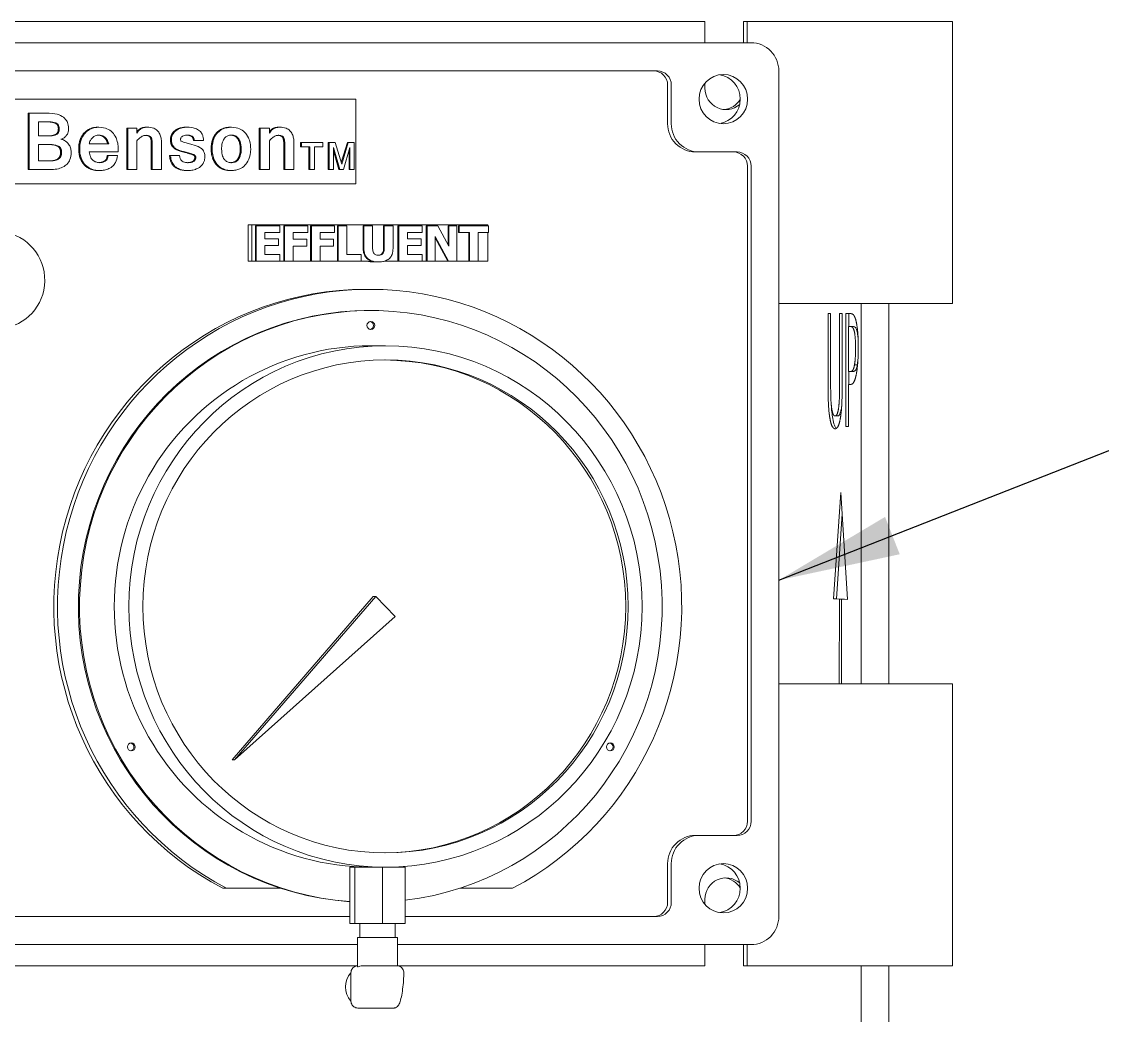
# Model space of a CAD drawing. Header units: inches. Extents: x 14 to 368, y 5 to 236.
# Drawn here: x 77.79 to 87.38, y 97 to 105.82 of the extents above; entities that cross this region are included whole.
import ezdxf

# ---------------------------------------------------------------- set-up
doc = ezdxf.new("R2010")
doc.units = ezdxf.units.IN
doc.header["$LTSCALE"] = 11
doc.header["$MEASUREMENT"] = 0
doc.layers.add('Symbol (ANSI)', color=7, linetype='Continuous', lineweight=25)
doc.layers.add('Visible (ANSI)', color=7, linetype='Continuous', lineweight=50)
doc.styles.add('Standard D-E', font='arial.ttf')
doc.dimstyles.new('in [mm] D-E NeptuneBenson$7', dxfattribs={"dimscale": 11, "dimtxt": 0.15, "dimasz": 0.098425, "dimexe": 0.125, "dimexo": 0.063, "dimgap": 0.031496, "dimtad": 0, "dimtih": 1, "dimtoh": 1, "dimdec": 4, "dimrnd": 1e-08, "dimzin": 3, "dimdsep": 46, "dimlunit": 5, "dimtxsty": 'Standard D-E', "dimcen": 0.09, "dimdle": 0.393701, "dimclrd": 256, "dimclre": 256, "dimclrt": 256, "dimadec": 1, "dimazin": 1, "dimtfac": 1, "dimtofl": 0, "dimtmove": 0, "dimatfit": 3, "dimfxl": 1, "dimfrac": 1, "dimtolj": 1, "dimtzin": 4, "dimlwd": -1, "dimlwe": -1, "dimarcsym": 0})

msp = doc.modelspace()

# ---------------------------------------------------------------- linework, layer by layer
at = {"layer": 'Visible (ANSI)', "linetype": 'Continuous', "lineweight": 18}
for p, q in [((83.850551, 105.81876), (71.245012, 105.81876)), ((83.850551, 105.63126), (83.850551, 105.81876)), ((84.192219, 105.81876), (84.224778, 105.81876)), ((84.192219, 105.63126), (84.192219, 105.81876)), ((84.224778, 105.81876), (84.224778, 105.63126)), ((85.685598, 105.81876), (84.224778, 105.81876)), ((85.685598, 105.81876), (86.047127, 105.81876)), ((86.047127, 103.31876), (86.047127, 105.81876)), ((70.965304, 105.63126), (84.260209, 105.63126)), ((71.796236, 105.381225), (83.429278, 105.381225)), ((84.506411, 105.38126), (84.506411, 97.88126)), ((83.51982, 104.91251), (83.51982, 105.256225)), ((83.552379, 105.256225), (83.552379, 104.91251)), ((83.850551, 105.22876), (83.850551, 105.273748)), ((74.473682, 105.131225), (80.751832, 105.131225)), ((80.751832, 105.131225), (80.751832, 104.381225)), ((77.84405, 104.506225), (77.84405, 105.006225)), ((77.84405, 105.006225), (77.852733, 105.006225)), ((77.852733, 105.006225), (77.852733, 104.506225)), ((78.030656, 105.006225), (77.852733, 105.006225)), ((77.935963, 104.929302), (78.024675, 104.929302)), ((77.935963, 104.805314), (77.935963, 104.929302)), ((78.464326, 104.881731), (78.473009, 104.881731)), ((78.719785, 104.506225), (78.719785, 104.873634)), ((78.719785, 104.873634), (78.728467, 104.873634)), ((78.809704, 104.873634), (78.728467, 104.873634)), ((78.728467, 104.873634), (78.728467, 104.506225)), ((78.809704, 104.829605), (78.809704, 104.873634)), ((78.892724, 104.881731), (78.901407, 104.881731)), ((79.245368, 104.881731), (79.25405, 104.881731)), ((79.639876, 104.881731), (79.648558, 104.881731)), ((79.895334, 104.873634), (79.904017, 104.873634)), ((79.895334, 104.506225), (79.895334, 104.873634)), ((79.985254, 104.873634), (79.904017, 104.873634)), ((79.904017, 104.873634), (79.904017, 104.506225)), ((79.985254, 104.829605), (79.985254, 104.873634)), ((80.068274, 104.881731), (80.076956, 104.881731)), ((78.030158, 104.805314), (77.935963, 104.805314)), ((78.135374, 104.774969), (78.136648, 104.774969)), ((78.559229, 104.733958), (78.386788, 104.733958)), ((78.809704, 104.506225), (78.809704, 104.761792)), ((78.937081, 104.506225), (78.937081, 104.740537)), ((78.945763, 104.740537), (78.945763, 104.506225)), ((79.027498, 104.506225), (79.027498, 104.743067)), ((79.312152, 104.764322), (79.320834, 104.764322)), ((79.320834, 104.764322), (79.401074, 104.764322)), ((79.985254, 104.506225), (79.985254, 104.761792)), ((80.11263, 104.506225), (80.11263, 104.740537)), ((80.121313, 104.740537), (80.121313, 104.506225)), ((80.203048, 104.506225), (80.203048, 104.743067)), ((80.261893, 104.746225), (80.270575, 104.746225)), ((80.261893, 104.709302), (80.261893, 104.746225)), ((80.46028, 104.746225), (80.270575, 104.746225)), ((80.270575, 104.746225), (80.270575, 104.709302)), ((80.46028, 104.709302), (80.46028, 104.746225)), ((80.507344, 104.746225), (80.516026, 104.746225)), ((80.507344, 104.506225), (80.507344, 104.746225)), ((80.569613, 104.746225), (80.516026, 104.746225)), ((80.516026, 104.746225), (80.516026, 104.506225)), ((80.627266, 104.554322), (80.569613, 104.746225)), ((80.62296, 104.568653), (80.677193, 104.746225)), ((80.685876, 104.746225), (80.627266, 104.554322)), ((80.677193, 104.746225), (80.685876, 104.746225)), ((80.739223, 104.746225), (80.685876, 104.746225)), ((80.739223, 104.506225), (80.739223, 104.746225)), ((77.935963, 104.728897), (78.030656, 104.728897)), ((77.935963, 104.583148), (77.935963, 104.728897)), ((78.385792, 104.664626), (78.643955, 104.664626)), ((78.643955, 104.664626), (78.643955, 104.689423)), ((80.261893, 104.709302), (80.270575, 104.709302)), ((80.270575, 104.709302), (80.345213, 104.709302)), ((80.336531, 104.506225), (80.336531, 104.709302)), ((80.345213, 104.709302), (80.345213, 104.506225)), ((80.385164, 104.709302), (80.46028, 104.709302)), ((80.385164, 104.506225), (80.385164, 104.709302)), ((80.554302, 104.702014), (80.610281, 104.506225)), ((80.554302, 104.506225), (80.554302, 104.702014)), ((80.601598, 104.506225), (80.554302, 104.671647)), ((80.64449, 104.506225), (80.700708, 104.702014)), ((80.692025, 104.506225), (80.692025, 104.671776)), ((80.700708, 104.702014), (80.700708, 104.506225)), ((83.766021, 104.66251), (83.79858, 104.66251)), ((83.79858, 104.66251), (84.137074, 104.66251)), ((78.039627, 104.583148), (77.935963, 104.583148)), ((78.545563, 104.630719), (78.554245, 104.630719)), ((78.637476, 104.630719), (78.554245, 104.630719)), ((79.099341, 104.630719), (79.108024, 104.630719)), ((79.18926, 104.630719), (79.108024, 104.630719)), ((77.84405, 104.506225), (77.852733, 104.506225)), ((77.852733, 104.506225), (78.039627, 104.506225)), ((78.470307, 104.498128), (78.478989, 104.498128)), ((78.719785, 104.506225), (78.728467, 104.506225)), ((78.728467, 104.506225), (78.809704, 104.506225)), ((78.937081, 104.506225), (78.945763, 104.506225)), ((78.945763, 104.506225), (79.027498, 104.506225)), ((79.256332, 104.498128), (79.265015, 104.498128)), ((79.639876, 104.498128), (79.648558, 104.498128)), ((79.895334, 104.506225), (79.904017, 104.506225)), ((79.904017, 104.506225), (79.985254, 104.506225)), ((80.11263, 104.506225), (80.121313, 104.506225)), ((80.121313, 104.506225), (80.203048, 104.506225)), ((80.336531, 104.506225), (80.345213, 104.506225)), ((80.345213, 104.506225), (80.385164, 104.506225)), ((80.507344, 104.506225), (80.516026, 104.506225)), ((80.516026, 104.506225), (80.554302, 104.506225)), ((80.601598, 104.506225), (80.610281, 104.506225)), ((80.610281, 104.506225), (80.64449, 104.506225)), ((80.692025, 104.506225), (80.700708, 104.506225)), ((80.700708, 104.506225), (80.739223, 104.506225)), ((84.227616, 98.72501), (84.227616, 104.53751)), ((84.260175, 104.53751), (84.260175, 98.72501)), ((80.751832, 104.381225), (75.529045, 104.381225)), ((79.795981, 104.016225), (79.83071, 104.016225)), ((79.795981, 103.693725), (79.795981, 104.016225)), ((79.83071, 104.016225), (81.923427, 104.016225)), ((79.83071, 103.693725), (79.83071, 104.016225)), ((79.862684, 104.006725), (79.862684, 103.693725)), ((79.862684, 104.006725), (79.869196, 104.006725)), ((80.077523, 104.006725), (79.869196, 104.006725)), ((79.869196, 104.006725), (79.869196, 103.693725)), ((80.077523, 103.947118), (80.077523, 104.006725)), ((80.114361, 104.006725), (80.114361, 103.693725)), ((80.114361, 104.006725), (80.120873, 104.006725)), ((80.327202, 104.006725), (80.120873, 104.006725)), ((80.120873, 104.006725), (80.120873, 103.693725)), ((80.327202, 103.947118), (80.327202, 104.006725)), ((80.35155, 104.006725), (80.35155, 103.693725)), ((80.35155, 104.006725), (80.358062, 104.006725)), ((80.564391, 104.006725), (80.358062, 104.006725)), ((80.358062, 104.006725), (80.358062, 103.693725)), ((80.564391, 103.947118), (80.564391, 104.006725)), ((80.58874, 104.006725), (80.58874, 103.693725)), ((80.58874, 104.006725), (80.595251, 104.006725)), ((80.672687, 104.006725), (80.595251, 104.006725)), ((80.595251, 104.006725), (80.595251, 103.693725)), ((80.672687, 103.753332), (80.672687, 104.006725)), ((80.817686, 104.006725), (80.817686, 103.806851)), ((80.817686, 104.006725), (80.824197, 104.006725)), ((80.901633, 104.006725), (80.824197, 104.006725)), ((80.824197, 104.006725), (80.824197, 103.806851)), ((80.901633, 103.811417), (80.901633, 104.006725)), ((80.998536, 104.006725), (80.998536, 103.811417)), ((80.998536, 104.006725), (81.005048, 104.006725)), ((81.082484, 104.006725), (81.005048, 104.006725)), ((81.005048, 104.006725), (81.005048, 103.811417)), ((81.082484, 103.807105), (81.082484, 104.006725)), ((81.126316, 104.006725), (81.126316, 103.693725)), ((81.126316, 104.006725), (81.132827, 104.006725)), ((81.341155, 104.006725), (81.132827, 104.006725)), ((81.132827, 104.006725), (81.132827, 103.693725)), ((81.341155, 103.947118), (81.341155, 104.006725)), ((81.377993, 104.006725), (81.377993, 103.693725)), ((81.377993, 104.006725), (81.384505, 104.006725)), ((81.479426, 104.006725), (81.384505, 104.006725)), ((81.384505, 104.006725), (81.384505, 103.693725)), ((81.577845, 103.827397), (81.479426, 104.006725)), ((81.571333, 104.006725), (81.571333, 103.839262)), ((81.571333, 104.006725), (81.577845, 104.006725)), ((81.648536, 104.006725), (81.577845, 104.006725)), ((81.577845, 104.006725), (81.577845, 103.827397)), ((81.648536, 103.693725), (81.648536, 104.006725)), ((81.663642, 104.006725), (81.663642, 103.947118)), ((81.663642, 104.006725), (81.670154, 104.006725)), ((81.929939, 104.006725), (81.670154, 104.006725)), ((81.670154, 104.006725), (81.670154, 103.947118)), ((81.923427, 104.016225), (81.923427, 104.006725)), ((81.929939, 103.947118), (81.929939, 104.006725)), ((79.946132, 103.892077), (79.946132, 103.947118)), ((79.946132, 103.947118), (80.077523, 103.947118)), ((80.067282, 103.892077), (79.946132, 103.892077)), ((80.067282, 103.83247), (80.067282, 103.892077)), ((80.197809, 103.888018), (80.197809, 103.947118)), ((80.197809, 103.947118), (80.327202, 103.947118)), ((80.316961, 103.888018), (80.197809, 103.888018)), ((80.316961, 103.828411), (80.316961, 103.888018)), ((80.434998, 103.947118), (80.564391, 103.947118)), ((80.434998, 103.888018), (80.434998, 103.947118)), ((80.55415, 103.888018), (80.434998, 103.888018)), ((80.55415, 103.828411), (80.55415, 103.888018)), ((81.209764, 103.892077), (81.209764, 103.947118)), ((81.209764, 103.947118), (81.341155, 103.947118)), ((81.330913, 103.892077), (81.209764, 103.892077)), ((81.330913, 103.83247), (81.330913, 103.892077)), ((81.455196, 103.693725), (81.455196, 103.911861)), ((81.455196, 103.911861), (81.574098, 103.693725)), ((81.455196, 103.899914), (81.567586, 103.693725)), ((81.663642, 103.947118), (81.670154, 103.947118)), ((81.670154, 103.947118), (81.761328, 103.947118)), ((81.754816, 103.947118), (81.754816, 103.693725)), ((81.761328, 103.947118), (81.761328, 103.693725)), ((81.838764, 103.693725), (81.838764, 103.947118)), ((81.838764, 103.947118), (81.929939, 103.947118)), ((81.923427, 103.947118), (81.923427, 103.693725)), ((79.946132, 103.753332), (79.946132, 103.83247)), ((79.946132, 103.83247), (80.067282, 103.83247)), ((80.197809, 103.693725), (80.197809, 103.828411)), ((80.197809, 103.828411), (80.316961, 103.828411)), ((80.434998, 103.693725), (80.434998, 103.828411)), ((80.434998, 103.828411), (80.55415, 103.828411)), ((81.209764, 103.83247), (81.330913, 103.83247)), ((81.209764, 103.753332), (81.209764, 103.83247)), ((79.795981, 103.693725), (79.83071, 103.693725)), ((79.862684, 103.693725), (79.83071, 103.693725)), ((79.862684, 103.693725), (79.869196, 103.693725)), ((79.869196, 103.693725), (80.077523, 103.693725)), ((80.077523, 103.753332), (79.946132, 103.753332)), ((80.077523, 103.693725), (80.077523, 103.753332)), ((80.114361, 103.693725), (80.077523, 103.693725)), ((80.114361, 103.693725), (80.120873, 103.693725)), ((80.120873, 103.693725), (80.197809, 103.693725)), ((80.35155, 103.693725), (80.197809, 103.693725)), ((80.35155, 103.693725), (80.358062, 103.693725)), ((80.358062, 103.693725), (80.434998, 103.693725)), ((80.58874, 103.693725), (80.434998, 103.693725)), ((80.58874, 103.693725), (80.595251, 103.693725)), ((80.595251, 103.693725), (80.800831, 103.693725)), ((80.800831, 103.753332), (80.672687, 103.753332)), ((80.800831, 103.693725), (80.800831, 103.753332)), ((80.895149, 103.693725), (80.800831, 103.693725)), ((80.912099, 103.68713), (80.95334, 103.68713)), ((81.126316, 103.693725), (81.005608, 103.693725)), ((81.126316, 103.693725), (81.132827, 103.693725)), ((81.132827, 103.693725), (81.341155, 103.693725)), ((81.341155, 103.753332), (81.209764, 103.753332)), ((81.341155, 103.693725), (81.341155, 103.753332)), ((81.377993, 103.693725), (81.341155, 103.693725)), ((81.377993, 103.693725), (81.384505, 103.693725)), ((81.384505, 103.693725), (81.455196, 103.693725)), ((81.567586, 103.693725), (81.455196, 103.693725)), ((81.567586, 103.693725), (81.574098, 103.693725)), ((81.574098, 103.693725), (81.648536, 103.693725)), ((81.754816, 103.693725), (81.648536, 103.693725)), ((81.754816, 103.693725), (81.761328, 103.693725)), ((81.761328, 103.693725), (81.838764, 103.693725)), ((81.923427, 103.693725), (81.838764, 103.693725)), ((80.842339, 103.443725), (80.874898, 103.443725)), ((84.506411, 103.31876), (85.685598, 103.31876)), ((85.235961, 99.94376), (85.235961, 103.31876)), ((85.482163, 103.31876), (85.482163, 99.94376)), ((86.047127, 103.31876), (85.685598, 103.31876)), ((80.874898, 103.256225), (80.885751, 103.256225)), ((84.943034, 102.604343), (84.943034, 103.228331)), ((84.943034, 103.228331), (84.966112, 103.228331)), ((84.966112, 103.228331), (84.966112, 102.604343)), ((85.045619, 103.228331), (85.068697, 103.228331)), ((85.045619, 102.601102), (85.045619, 103.228331)), ((85.068697, 103.228331), (85.068697, 102.604343)), ((85.101766, 102.228331), (85.101766, 103.228331)), ((85.101766, 103.228331), (85.145389, 103.228331)), ((85.126386, 103.113258), (85.126386, 103.228331)), ((85.143982, 103.113258), (85.124844, 103.113258)), ((85.124844, 103.113258), (85.124844, 102.714554)), ((85.143982, 103.113258), (85.168602, 103.113258)), ((80.885751, 102.943725), (81.015987, 102.943725)), ((85.177614, 102.774522), (85.202234, 102.774522)), ((85.124844, 102.714554), (85.140605, 102.714554)), ((85.126386, 102.601102), (85.126386, 102.714554)), ((85.140605, 102.714554), (85.165225, 102.714554)), ((85.124844, 102.601102), (85.124844, 102.228331)), ((85.144404, 102.601102), (85.124844, 102.601102)), ((85.005795, 102.320713), (85.030415, 102.320713)), ((85.124844, 102.228331), (85.101766, 102.228331)), ((84.992711, 100.699247), (85.056024, 101.642407)), ((85.056024, 101.642407), (85.115967, 100.692312)), ((85.017331, 100.699247), (85.067953, 101.453342)), ((79.653717, 99.26998), (80.907236, 100.719613)), ((79.675423, 99.26998), (80.928942, 100.719613)), ((80.907236, 100.719613), (80.928942, 100.719613)), ((80.928942, 100.719613), (81.103033, 100.542836)), ((85.044148, 100.697148), (84.992711, 100.699247)), ((84.992711, 100.699247), (85.017331, 100.699247)), ((85.068768, 100.697148), (85.017331, 100.699247)), ((85.042542, 99.94376), (85.044148, 100.697148)), ((85.044148, 100.697148), (85.068768, 100.697148)), ((85.063821, 100.695824), (85.062446, 99.94376)), ((85.063821, 100.695824), (85.088442, 100.695824)), ((85.115967, 100.692312), (85.063821, 100.695824)), ((85.068766, 100.695824), (85.068768, 100.697148)), ((85.115862, 100.693977), (85.088442, 100.695824)), ((81.103033, 100.542836), (79.675423, 99.26998)), ((85.685598, 99.94376), (84.506411, 99.94376)), ((85.685598, 99.94376), (86.047127, 99.94376)), ((86.047127, 97.44376), (86.047127, 99.94376)), ((79.653717, 99.26998), (79.675423, 99.26998)), ((83.766021, 98.60001), (83.79858, 98.60001)), ((84.137074, 98.60001), (83.79858, 98.60001)), ((80.743671, 98.318725), (80.698135, 98.318725)), ((80.698135, 98.318725), (80.698135, 97.818725)), ((80.990088, 98.318725), (80.743671, 98.318725)), ((80.743671, 98.318725), (80.743671, 97.818725)), ((80.990088, 98.318725), (80.990088, 97.818725)), ((80.990088, 98.318725), (81.015987, 98.318725)), ((81.190969, 98.318725), (81.015987, 98.318725)), ((81.190969, 98.318725), (81.190969, 97.818725)), ((83.51982, 98.006295), (83.51982, 98.35001)), ((83.552379, 98.35001), (83.552379, 98.006295)), ((79.573309, 98.131295), (79.605868, 98.131295)), ((80.086451, 98.131295), (79.605868, 98.131295)), ((82.143928, 98.131295), (81.674198, 98.131295)), ((83.850551, 97.988771), (83.850551, 98.03376)), ((80.698135, 97.881295), (74.666687, 97.881295)), ((83.429278, 97.881295), (81.190969, 97.881295)), ((80.698135, 97.818725), (80.743671, 97.818725)), ((80.743671, 97.818725), (80.990088, 97.818725)), ((80.787571, 97.818725), (80.787571, 97.693725)), ((80.990088, 97.818725), (81.190969, 97.818725)), ((81.101532, 97.818725), (81.101532, 97.693725)), ((81.122051, 97.693725), (80.767053, 97.693725)), ((80.767053, 97.693725), (80.767053, 97.436016)), ((81.122051, 97.693725), (81.122051, 97.443563)), ((80.767053, 97.63126), (74.597768, 97.63126)), ((84.260209, 97.63126), (81.122051, 97.63126)), ((83.850551, 97.44376), (83.850551, 97.63126)), ((84.192219, 97.44376), (84.192219, 97.63126)), ((84.224778, 97.63126), (84.224778, 97.44376)), ((74.597768, 97.44376), (80.767053, 97.44376)), ((80.832568, 97.443725), (80.819862, 97.443725)), ((80.951875, 97.443725), (80.832568, 97.443725)), ((81.117634, 97.443725), (80.998327, 97.443725)), ((81.122051, 97.44376), (83.850551, 97.44376)), ((84.224778, 97.44376), (84.192219, 97.44376)), ((84.224778, 97.44376), (85.685598, 97.44376)), ((85.235961, 96.06876), (85.235961, 97.44376)), ((85.482163, 97.44376), (85.482163, 96.06876)), ((86.047127, 97.44376), (85.685598, 97.44376)), ((80.709236, 97.381225), (80.709236, 97.131225)), ((80.771243, 97.068725), (80.772886, 97.068725)), ((80.772886, 97.068725), (81.08053, 97.068725))]:
    msp.add_line(p, q, dxfattribs=at)
for centre, major_axis, start_param, end_param in [((84.260209, 105.38126), (0, 0.25), 4.71238898, 6.28318531), ((83.396719, 105.256225), (0, 0.125), 4.71238898, 6.28318531), ((83.429278, 105.256225), (0, 0.125), 4.71238898, 6.28318531), ((83.948889, 105.13126), (0, -0.21875), 0.1517188, 2.98987385), ((84.037665, 105.22876), (0, -0.19), 4.71238898, 6.99094906), ((84.005105, 105.22876), (0, -0.19), 0.08711358, 1.01752488), ((83.766021, 104.91251), (0, -0.25), 4.71238898, 6.28318531), ((83.79858, 104.91251), (0, -0.25), 4.71238898, 6.28318531), ((84.104515, 104.53751), (0, 0.125), 4.71238898, 6.28318531), ((84.137074, 104.53751), (0, 0.125), 4.71238898, 6.28318531), ((77.569254, 103.525834), (0, 0.42942), 3.2341876, 6.15298238), ((80.842339, 100.631225), (0, 2.8125), 0, 2.66565596), ((80.874898, 100.631225), (0, 2.8125), 3.61752935, 8.94884126), ((80.874898, 100.631225), (0, -2.625), 3.14159265, 6.21475476), ((80.885751, 100.631225), (0, -2.625), 0.11834321, 6.21054603), ((80.874898, 103.123621), (0, -0.035), 0.15809252, 2.98350013), ((80.885751, 100.631225), (0, -2.3125), 3.14159265, 6.28318531), ((80.994281, 100.631225), (0, -2.186419), 0.00504043, 3.13655223), ((78.749212, 99.385027), (0, -0.035), 0.15809252, 2.98350013), ((83.000584, 99.385027), (0, -0.035), 0.15809252, 2.98350013), ((84.104515, 98.72501), (0, -0.125), 0, 1.57079633), ((84.137074, 98.72501), (0, -0.125), 0, 1.57079633), ((83.766021, 98.35001), (0, 0.25), 0, 1.57079633), ((83.79858, 98.35001), (0, 0.25), 0, 1.57079633), ((83.948889, 98.13126), (0, -0.21875), 0.1517188, 2.98987385), ((84.037665, 98.03376), (0, 0.19), 5.57542156, 7.85398163), ((84.005105, 98.03376), (0, 0.19), 5.26566042, 6.19607172), ((83.396719, 98.006295), (0, -0.125), 0, 1.57079633), ((83.429278, 98.006295), (0, -0.125), 0, 1.57079633), ((84.260209, 97.88126), (0, -0.25), 0, 1.57079633), ((80.843448, 97.256225), (0, -0.18526), 3.96817081, 5.45660715)]:
    msp.add_ellipse(centre, major_axis=major_axis, ratio=0.98480775, start_param=start_param, end_param=end_param, dxfattribs=at)
for centre, major_axis in [((84.014007, 105.13126), (0, 0.21875)), ((80.885751, 103.123621), (0, -0.035)), ((81.015987, 100.631225), (0, 2.3125)), ((81.015987, 100.631225), (0, 2.186419)), ((78.760065, 99.385027), (0, -0.035)), ((83.011437, 99.385027), (0, -0.035)), ((84.014007, 98.13126), (0, 0.21875))]:
    msp.add_ellipse(centre, major_axis=major_axis, ratio=0.98480775, dxfattribs=at)
for points, degree in [([(78.11268, 104.868067), (78.11268, 104.884261), (78.103709, 104.906022), (78.08178, 104.921205), (78.043903, 104.929302), (78.015993, 104.929302)], 2), ([(78.021475, 104.805314), (78.070815, 104.805314), (78.11268, 104.83416), (78.11268, 104.868067)], 2), ([(78.293381, 104.689929), (78.293381, 104.733958), (78.317801, 104.804808), (78.363154, 104.854403), (78.426948, 104.881731), (78.464326, 104.881731)], 2), ([(78.809704, 104.842613), (78.83962, 104.881731), (78.892724, 104.881731)], 2), ([(79.107814, 104.771407), (79.107814, 104.795698), (79.127749, 104.836184), (79.164131, 104.86503), (79.214967, 104.881731), (79.245368, 104.881731)], 2), ([(79.46893, 104.689929), (79.46893, 104.73497), (79.493351, 104.80582), (79.537707, 104.855921), (79.6015, 104.881731), (79.639876, 104.881731)], 2), ([(79.985254, 104.842613), (80.015169, 104.881731), (80.068274, 104.881731)], 2), ([(79.225433, 104.662601), (79.200015, 104.66918), (79.154662, 104.684869), (79.123264, 104.70916), (79.107814, 104.745091), (79.107814, 104.771407)], 2), ([(79.312152, 104.764322), (79.30927, 104.810655), (79.254083, 104.812336)], 2), ([(78.132615, 104.656022), (78.132615, 104.675253), (78.122647, 104.702075), (78.098725, 104.719281), (78.055365, 104.728897), (78.021974, 104.728897)], 2), ([(78.030945, 104.583148), (78.132615, 104.583148), (78.132615, 104.656022)], 2), ([(78.470307, 104.498128), (78.430935, 104.498128), (78.365646, 104.523937), (78.318798, 104.574039), (78.293381, 104.644383), (78.293381, 104.689929)], 2), ([(79.323116, 104.6125), (79.323116, 104.622115), (79.317634, 104.632237), (79.299692, 104.641852), (79.258824, 104.653492), (79.225433, 104.662601)], 2), ([(79.639876, 104.498128), (79.6015, 104.498128), (79.538205, 104.523937), (79.493351, 104.573533), (79.46893, 104.644383), (79.46893, 104.689929)], 2), ([(79.256332, 104.498128), (79.107316, 104.498128), (79.099341, 104.630719)], 2), ([(80.912099, 103.68713), (80.883147, 103.68713), (80.860419, 103.693725)], 2), ([(85.145389, 103.228331), (85.160868, 103.228331), (85.182539, 103.199157), (85.190842, 103.165932)], 2), ([(85.17494, 103.07517), (85.169452, 103.09624), (85.154817, 103.113258), (85.143982, 103.113258)], 2), ([(85.190842, 103.165932), (85.200551, 103.127844), (85.211527, 103.01034), (85.211527, 102.926872)], 2), ([(85.187464, 102.92282), (85.187464, 102.974684), (85.181273, 103.050859), (85.17494, 103.07517)], 2), ([(85.177614, 102.774522), (85.182821, 102.804506), (85.187464, 102.875008), (85.187464, 102.92282)], 2), ([(85.211527, 102.926872), (85.211527, 102.862042), (85.203506, 102.745348), (85.19633, 102.70483)], 2), ([(85.140605, 102.714554), (85.154677, 102.714554), (85.171985, 102.740486), (85.177614, 102.774522)], 2), ([(85.19633, 102.70483), (85.187324, 102.653776), (85.162979, 102.601102), (85.144404, 102.601102)], 2), ([(84.959639, 102.299643), (84.950492, 102.351507), (84.943034, 102.497374), (84.943034, 102.604343)], 2), ([(84.966112, 102.604343), (84.966112, 102.534651), (84.969208, 102.440648), (84.97357, 102.402561)], 2), ([(85.038161, 102.402561), (85.042523, 102.440648), (85.045619, 102.533841), (85.045619, 102.601102)], 2), ([(85.068697, 102.604343), (85.068697, 102.499805), (85.061379, 102.350697), (85.052092, 102.299643)], 2), ([(84.97357, 102.402561), (84.978214, 102.362042), (84.994256, 102.320713), (85.005795, 102.320713)], 2), ([(85.005795, 102.320713), (85.016631, 102.320713), (85.033517, 102.362042), (85.038161, 102.402561)], 2), ([(85.062781, 102.402561), (85.0636, 102.409714), (85.064341, 102.417056), (85.065005, 102.424578)], 3), ([(85.005795, 102.207261), (84.990457, 102.207261), (84.96766, 102.253452), (84.959639, 102.299643)], 2), ([(85.052092, 102.299643), (85.043789, 102.252642), (85.021837, 102.207261), (85.005795, 102.207261)], 2)]:
    msp.add_open_spline(points, degree=degree, dxfattribs=at)
for points, degree, knots in [([(78.024675, 104.929302), (78.039568, 104.929302), (78.056296, 104.928437), (78.078168, 104.923866), (78.088036, 104.921252), (78.102987, 104.913086), (78.107226, 104.909278), (78.114413, 104.901038), (78.116612, 104.896284), (78.120545, 104.884498), (78.121362, 104.876048), (78.121362, 104.868067)], 3, [-0.217883978, -0.217883978, -0.217883978, -0.217883978, -0.151492323, -0.151492323, -0.118749394, -0.118749394, -0.094641913, -0.094641913, -0.060812242, -0.060812242, 0, 0, 0, 0]), ([(78.203595, 104.873634), (78.203595, 104.882307), (78.202818, 104.89093), (78.199475, 104.907609), (78.197008, 104.915522), (78.188947, 104.933946), (78.180923, 104.947978), (78.154636, 104.973195), (78.138777, 104.983497), (78.098087, 104.999463), (78.069493, 105.006225), (78.030656, 105.006225)], 3, [-1.37022204, -1.37022204, -1.37022204, -1.37022204, -1.13367687, -1.13367687, -0.90603204, -0.90603204, -0.58386018, -0.58386018, -0.30050429, -0.30050429, 0, 0, 0, 0]), ([(78.121362, 104.868067), (78.121362, 104.861974), (78.120855, 104.855786), (78.118425, 104.844643), (78.116687, 104.839612), (78.111328, 104.829817), (78.107666, 104.825398), (78.099337, 104.818697), (78.093304, 104.814863), (78.067754, 104.806831), (78.04871, 104.805314), (78.030158, 104.805314)], 3, [-0.570946972, -0.570946972, -0.570946972, -0.570946972, -0.453612383, -0.453612383, -0.351244571, -0.351244571, -0.237936486, -0.237936486, -0.143553355, -0.143553355, 0, 0, 0, 0]), ([(78.135317, 104.77495), (78.143565, 104.777823), (78.151594, 104.781439), (78.165895, 104.79016), (78.17219, 104.795065), (78.185747, 104.809095), (78.191789, 104.818647), (78.201521, 104.843401), (78.203595, 104.85856), (78.203595, 104.873634)], 3, [-0.332004447, -0.332004447, -0.332004447, -0.332004447, -0.264558277, -0.264558277, -0.202993513, -0.202993513, -0.114860808, -0.114860808, 0, 0, 0, 0]), ([(78.473009, 104.881731), (78.460694, 104.881731), (78.448447, 104.880618), (78.423242, 104.875549), (78.41214, 104.871747), (78.383771, 104.859347), (78.36702, 104.848033), (78.341009, 104.821364), (78.327899, 104.804119), (78.309024, 104.756895), (78.302063, 104.728563), (78.302063, 104.689929)], 3, [-1.49193162, -1.49193162, -1.49193162, -1.49193162, -1.29030138, -1.29030138, -1.0712515, -1.0712515, -0.64119148, -0.64119148, -0.29439022, -0.29439022, 0, 0, 0, 0]), ([(78.643955, 104.689423), (78.643955, 104.706899), (78.642541, 104.724429), (78.635244, 104.761977), (78.629568, 104.776865), (78.615437, 104.808616), (78.603597, 104.824308), (78.578378, 104.849946), (78.562158, 104.860694), (78.527928, 104.874984), (78.504954, 104.881731), (78.473009, 104.881731)], 3, [-0.953742878, -0.953742878, -0.953742878, -0.953742878, -0.864238922, -0.864238922, -0.757751945, -0.757751945, -0.52950742, -0.52950742, -0.247180323, -0.247180323, 0, 0, 0, 0]), ([(78.901407, 104.881731), (78.889557, 104.881731), (78.877747, 104.88027), (78.855873, 104.873448), (78.846159, 104.868495), (78.825997, 104.853067), (78.816946, 104.842023), (78.809704, 104.829605)], 3, [-0.286997863, -0.286997863, -0.286997863, -0.286997863, -0.195305384, -0.195305384, -0.109970073, -0.109970073, 0, 0, 0, 0]), ([(79.027498, 104.743067), (79.027498, 104.757388), (79.026489, 104.772001), (79.021641, 104.798135), (79.018184, 104.810041), (79.007694, 104.832544), (79.000693, 104.842804), (78.982086, 104.860729), (78.970911, 104.867527), (78.94054, 104.8793), (78.920683, 104.881731), (78.901407, 104.881731)], 3, [-0.549838036, -0.549838036, -0.549838036, -0.549838036, -0.440760651, -0.440760651, -0.347374274, -0.347374274, -0.251258835, -0.251258835, -0.149149172, -0.149149172, 0, 0, 0, 0]), ([(79.25405, 104.881731), (79.240022, 104.881731), (79.225998, 104.880397), (79.196666, 104.873714), (79.184607, 104.868566), (79.166941, 104.859653), (79.154461, 104.852098), (79.133218, 104.829509), (79.127315, 104.818602), (79.118754, 104.797717), (79.116496, 104.784756), (79.116496, 104.771407)], 3, [-0.380184833, -0.380184833, -0.380184833, -0.380184833, -0.319898495, -0.319898495, -0.251008997, -0.251008997, -0.172372504, -0.172372504, -0.101722902, -0.101722902, 0, 0, 0, 0]), ([(79.401074, 104.764322), (79.400818, 104.774348), (79.399774, 104.784421), (79.395686, 104.803037), (79.392855, 104.811612), (79.383391, 104.831057), (79.375971, 104.840909), (79.355339, 104.859169), (79.342082, 104.866188), (79.304735, 104.87918), (79.278564, 104.881731), (79.25405, 104.881731)], 3, [-0.545887419, -0.545887419, -0.545887419, -0.545887419, -0.469637173, -0.469637173, -0.400904814, -0.400904814, -0.30477701, -0.30477701, -0.189676686, -0.189676686, 0, 0, 0, 0]), ([(79.648558, 104.881731), (79.635467, 104.881731), (79.622411, 104.880604), (79.595198, 104.875255), (79.583461, 104.871158), (79.557042, 104.859598), (79.541765, 104.849196), (79.517045, 104.823687), (79.503908, 104.806158), (79.485114, 104.759406), (79.477612, 104.730696), (79.477612, 104.689929)], 3, [-1.56801299, -1.56801299, -1.56801299, -1.56801299, -1.35973826, -1.35973826, -1.12707481, -1.12707481, -0.69333235, -0.69333235, -0.31064426, -0.31064426, 0, 0, 0, 0]), ([(79.819504, 104.689929), (79.819504, 104.707367), (79.818097, 104.724874), (79.810843, 104.762044), (79.805239, 104.776791), (79.789764, 104.811362), (79.776856, 104.826636), (79.753927, 104.849946), (79.737707, 104.860694), (79.703478, 104.874984), (79.680504, 104.881731), (79.648558, 104.881731)], 3, [-0.854658685, -0.854658685, -0.854658685, -0.854658685, -0.788718433, -0.788718433, -0.711388555, -0.711388555, -0.52950742, -0.52950742, -0.247180323, -0.247180323, 0, 0, 0, 0]), ([(80.076956, 104.881731), (80.065106, 104.881731), (80.053297, 104.88027), (80.031423, 104.873448), (80.021708, 104.868495), (80.001546, 104.853067), (79.992496, 104.842023), (79.985254, 104.829605)], 3, [-0.286997863, -0.286997863, -0.286997863, -0.286997863, -0.195305384, -0.195305384, -0.109970073, -0.109970073, 0, 0, 0, 0]), ([(80.203048, 104.743067), (80.203048, 104.757388), (80.202039, 104.772001), (80.19719, 104.798135), (80.193734, 104.810041), (80.183243, 104.832544), (80.176243, 104.842804), (80.157636, 104.860729), (80.146461, 104.867527), (80.11609, 104.8793), (80.096232, 104.881731), (80.076956, 104.881731)], 3, [-0.549838036, -0.549838036, -0.549838036, -0.549838036, -0.440760651, -0.440760651, -0.347374274, -0.347374274, -0.251258835, -0.251258835, -0.149149172, -0.149149172, 0, 0, 0, 0]), ([(78.226521, 104.656022), (78.226521, 104.667794), (78.225077, 104.679383), (78.219322, 104.70248), (78.215157, 104.713116), (78.201945, 104.735191), (78.191439, 104.747861), (78.165517, 104.767098), (78.157953, 104.77038), (78.147461, 104.774037), (78.141456, 104.775133), (78.135317, 104.77495)], 3, [-0.236404936, -0.236404936, -0.236404936, -0.236404936, -0.1893821, -0.1893821, -0.141231453, -0.141231453, -0.08584592, -0.08584592, -0.047520192, -0.047520192, 0, 0, 0, 0]), ([(78.386788, 104.733958), (78.388598, 104.744524), (78.391718, 104.754745), (78.401123, 104.773417), (78.40706, 104.781528), (78.422275, 104.796403), (78.43082, 104.802108), (78.450605, 104.810454), (78.461655, 104.812399), (78.473009, 104.812399)], 3, [-0.311667492, -0.311667492, -0.311667492, -0.311667492, -0.237050543, -0.237050543, -0.16576507, -0.16576507, -0.087852602, -0.087852602, 0, 0, 0, 0]), ([(78.550547, 104.733958), (78.54357, 104.767864), (78.499226, 104.810934), (78.468673, 104.812303)], 2, [0, 0, 0, 1, 1.93423517, 1.93423517, 1.93423517]), ([(78.473009, 104.812399), (78.481092, 104.812399), (78.489101, 104.81142), (78.504312, 104.807044), (78.511264, 104.803833), (78.529723, 104.79155), (78.538021, 104.781153), (78.55102, 104.761833), (78.556271, 104.748332), (78.559229, 104.733958)], 3, [-0.251457438, -0.251457438, -0.251457438, -0.251457438, -0.21404187, -0.21404187, -0.178283825, -0.178283825, -0.111899249, -0.111899249, 0, 0, 0, 0]), ([(78.809704, 104.761792), (78.81796, 104.771488), (78.82715, 104.780829), (78.845526, 104.795254), (78.854704, 104.800962), (78.873536, 104.808408), (78.882826, 104.810375), (78.892436, 104.810375)], 3, [-0.254147783, -0.254147783, -0.254147783, -0.254147783, -0.156374809, -0.156374809, -0.074354364, -0.074354364, 0, 0, 0, 0]), ([(78.937081, 104.740537), (78.937081, 104.78001), (78.913693, 104.80909), (78.888524, 104.810266)], 2, [0, 0, 0, 1, 1.91541644, 1.91541644, 1.91541644]), ([(78.892436, 104.810375), (78.898526, 104.810375), (78.9048, 104.809869), (78.91584, 104.807302), (78.920807, 104.805446), (78.929505, 104.799883), (78.932372, 104.796831), (78.937808, 104.789484), (78.940112, 104.783713), (78.94476, 104.766975), (78.945763, 104.753646), (78.945763, 104.740537)], 3, [-0.243715019, -0.243715019, -0.243715019, -0.243715019, -0.209104446, -0.209104446, -0.179401679, -0.179401679, -0.150757457, -0.150757457, -0.099891353, -0.099891353, 0, 0, 0, 0]), ([(79.116496, 104.771407), (79.116496, 104.761585), (79.117303, 104.751502), (79.121097, 104.734806), (79.123728, 104.726822), (79.135233, 104.707112), (79.143518, 104.700131), (79.156837, 104.690049), (79.171508, 104.678806), (79.234115, 104.662601)], 3, [-1.28758631, -1.28758631, -1.28758631, -1.28758631, -1.00763885, -1.00763885, -0.79953504, -0.79953504, -0.49991727, -0.49991727, 0, 0, 0, 0]), ([(79.287941, 104.731933), (79.253253, 104.740387), (79.234979, 104.745634), (79.213494, 104.753251), (79.208372, 104.755726), (79.203337, 104.759159), (79.201786, 104.760389), (79.200068, 104.762459), (79.199558, 104.763232), (79.197705, 104.767935), (79.197733, 104.772304), (79.197733, 104.776468)], 3, [-0.131420243, -0.131420243, -0.131420243, -0.131420243, -0.085737183, -0.085737183, -0.052375851, -0.052375851, -0.038599816, -0.038599816, -0.031728135, -0.031728135, 0, 0, 0, 0]), ([(79.197733, 104.776468), (79.197733, 104.778628), (79.197939, 104.780775), (79.198833, 104.784913), (79.199492, 104.786864), (79.20205, 104.792233), (79.204428, 104.795233), (79.211706, 104.801792), (79.217266, 104.804771), (79.233947, 104.811097), (79.246678, 104.812399), (79.258536, 104.812399)], 3, [-0.199332402, -0.199332402, -0.199332402, -0.199332402, -0.182867861, -0.182867861, -0.167049192, -0.167049192, -0.137423155, -0.137423155, -0.091748754, -0.091748754, 0, 0, 0, 0]), ([(79.258536, 104.812399), (79.270462, 104.812399), (79.282181, 104.810946), (79.297395, 104.804808), (79.302231, 104.80197), (79.310436, 104.794487), (79.313591, 104.790128), (79.318953, 104.778648), (79.320388, 104.771496), (79.320834, 104.764322)], 3, [-0.223385569, -0.223385569, -0.223385569, -0.223385569, -0.140059831, -0.140059831, -0.096765916, -0.096765916, -0.05477189, -0.05477189, 0, 0, 0, 0]), ([(79.561341, 104.689929), (79.561341, 104.703412), (79.56221, 104.717391), (79.567103, 104.744377), (79.570715, 104.754558), (79.580106, 104.775713), (79.586826, 104.784267), (79.601162, 104.79885), (79.609525, 104.803506), (79.62653, 104.810598), (79.637439, 104.812399), (79.648558, 104.812399)], 3, [-0.22807944, -0.22807944, -0.22807944, -0.22807944, -0.205294754, -0.205294754, -0.181748055, -0.181748055, -0.142221383, -0.142221383, -0.086038211, -0.086038211, 0, 0, 0, 0]), ([(79.727093, 104.689929), (79.727093, 104.721306), (79.713637, 104.767358), (79.690711, 104.797723), (79.660637, 104.81156), (79.644165, 104.812303)], 2, [0, 0, 0, 1, 2, 3, 3.8857313, 3.8857313, 3.8857313]), ([(79.648558, 104.812399), (79.654687, 104.812399), (79.66078, 104.811822), (79.6743, 104.808973), (79.679874, 104.806708), (79.692113, 104.801063), (79.699574, 104.795453), (79.714554, 104.779013), (79.720723, 104.767673), (79.732379, 104.736895), (79.735776, 104.715676), (79.735776, 104.689929)], 3, [-0.485256347, -0.485256347, -0.485256347, -0.485256347, -0.453784115, -0.453784115, -0.414355835, -0.414355835, -0.320828378, -0.320828378, -0.196193606, -0.196193606, 0, 0, 0, 0]), ([(79.985254, 104.761792), (79.993509, 104.771488), (80.002699, 104.780829), (80.021075, 104.795254), (80.030253, 104.800962), (80.049085, 104.808408), (80.058376, 104.810375), (80.067985, 104.810375)], 3, [-0.254147783, -0.254147783, -0.254147783, -0.254147783, -0.156374809, -0.156374809, -0.074354364, -0.074354364, 0, 0, 0, 0]), ([(80.11263, 104.740537), (80.11263, 104.78001), (80.089242, 104.80909), (80.064074, 104.810266)], 2, [0, 0, 0, 1, 1.91541644, 1.91541644, 1.91541644]), ([(80.067985, 104.810375), (80.074076, 104.810375), (80.08035, 104.809869), (80.09139, 104.807302), (80.096357, 104.805446), (80.105054, 104.799883), (80.107921, 104.796831), (80.113358, 104.789484), (80.115661, 104.783713), (80.120309, 104.766975), (80.121313, 104.753646), (80.121313, 104.740537)], 3, [-0.243715019, -0.243715019, -0.243715019, -0.243715019, -0.209104446, -0.209104446, -0.179401679, -0.179401679, -0.150757457, -0.150757457, -0.099891353, -0.099891353, 0, 0, 0, 0]), ([(78.030656, 104.728897), (78.048121, 104.728897), (78.068404, 104.72791), (78.090774, 104.722976), (78.103059, 104.720129), (78.117533, 104.712125), (78.123229, 104.70847), (78.133219, 104.696645), (78.13572, 104.69073), (78.140297, 104.676451), (78.141297, 104.66597), (78.141297, 104.656022)], 3, [-0.627216897, -0.627216897, -0.627216897, -0.627216897, -0.26355814, -0.26355814, -0.153530989, -0.153530989, -0.114232774, -0.114232774, -0.075797609, -0.075797609, 0, 0, 0, 0]), ([(78.039627, 104.506225), (78.059846, 104.506225), (78.080511, 104.507658), (78.117338, 104.514573), (78.134116, 104.519497), (78.169199, 104.536133), (78.181901, 104.5468), (78.201522, 104.567017), (78.210063, 104.580373), (78.223618, 104.614637), (78.226521, 104.635347), (78.226521, 104.656022)], 3, [-0.534957751, -0.534957751, -0.534957751, -0.534957751, -0.44787355, -0.44787355, -0.373731161, -0.373731161, -0.28123866, -0.28123866, -0.157548974, -0.157548974, 0, 0, 0, 0]), ([(78.141297, 104.656022), (78.141297, 104.649988), (78.140775, 104.643929), (78.13838, 104.63266), (78.136645, 104.627477), (78.130755, 104.615731), (78.12611, 104.609845), (78.112836, 104.598404), (78.103902, 104.593886), (78.077425, 104.584867), (78.057659, 104.583148), (78.039627, 104.583148)], 3, [-0.361217471, -0.361217471, -0.361217471, -0.361217471, -0.315406386, -0.315406386, -0.273717942, -0.273717942, -0.215356644, -0.215356644, -0.139521638, -0.139521638, 0, 0, 0, 0]), ([(78.302063, 104.689929), (78.302063, 104.673166), (78.303354, 104.656275), (78.308552, 104.628932), (78.312263, 104.613815), (78.330578, 104.572068), (78.343794, 104.556118), (78.368334, 104.531239), (78.385234, 104.520042), (78.420546, 104.505362), (78.444713, 104.498128), (78.478989, 104.498128)], 3, [-1.15207317, -1.15207317, -1.15207317, -1.15207317, -0.93289171, -0.93289171, -0.78803686, -0.78803686, -0.5752915, -0.5752915, -0.26521632, -0.26521632, 0, 0, 0, 0]), ([(78.478989, 104.56746), (78.467153, 104.56746), (78.455422, 104.569219), (78.437163, 104.576423), (78.42757, 104.581352), (78.412026, 104.59655), (78.403942, 104.605831), (78.393783, 104.629726), (78.387338, 104.646304), (78.385792, 104.664626)], 3, [-1.96156648, -1.96156648, -1.96156648, -1.96156648, -1.05825772, -1.05825772, -0.46701751, -0.46701751, -0.14011971, -0.14011971, 0, 0, 0, 0]), ([(79.234115, 104.662601), (79.287661, 104.647994), (79.297588, 104.644857), (79.310781, 104.640307), (79.3173, 104.637516), (79.324264, 104.632682), (79.326242, 104.631045), (79.328619, 104.628046), (79.329702, 104.626377), (79.331516, 104.620018), (79.331798, 104.616065), (79.331798, 104.6125)], 3, [-0.257258169, -0.257258169, -0.257258169, -0.257258169, -0.188139614, -0.188139614, -0.088980101, -0.088980101, -0.05025383, -0.05025383, -0.027166149, -0.027166149, 0, 0, 0, 0]), ([(79.413035, 104.618067), (79.413035, 104.628364), (79.412091, 104.638797), (79.406938, 104.660164), (79.403015, 104.668155), (79.392301, 104.685739), (79.383511, 104.692955), (79.370314, 104.70259), (79.352423, 104.71617), (79.287941, 104.731933)], 3, [-1.26579165, -1.26579165, -1.26579165, -1.26579165, -1.09964579, -1.09964579, -0.91097669, -0.91097669, -0.51319308, -0.51319308, 0, 0, 0, 0]), ([(79.477612, 104.689929), (79.477612, 104.672507), (79.478952, 104.654942), (79.485719, 104.619424), (79.490728, 104.605151), (79.506307, 104.569772), (79.518744, 104.554352), (79.542782, 104.529931), (79.55905, 104.519153), (79.599979, 104.502084), (79.624023, 104.498128), (79.648558, 104.498128)], 3, [-0.559807611, -0.559807611, -0.559807611, -0.559807611, -0.508752242, -0.508752242, -0.453813618, -0.453813618, -0.343491309, -0.343491309, -0.189844967, -0.189844967, 0, 0, 0, 0]), ([(79.648558, 104.56746), (79.642174, 104.56746), (79.635786, 104.568024), (79.622038, 104.570913), (79.616497, 104.573194), (79.603694, 104.579365), (79.595844, 104.585547), (79.58307, 104.599932), (79.576175, 104.609806), (79.565124, 104.641627), (79.561341, 104.661763), (79.561341, 104.689929)], 3, [-0.87203894, -0.87203894, -0.87203894, -0.87203894, -0.787716776, -0.787716776, -0.686621698, -0.686621698, -0.437031514, -0.437031514, -0.214626715, -0.214626715, 0, 0, 0, 0]), ([(79.644166, 104.567551), (79.661064, 104.568278), (79.690711, 104.582136), (79.713637, 104.611994), (79.727093, 104.658553), (79.727093, 104.689929)], 2, [0.11155986, 0.11155986, 0.11155986, 1, 2, 3, 4, 4, 4]), ([(79.648558, 104.498128), (79.661404, 104.498128), (79.674203, 104.499241), (79.70132, 104.504551), (79.712964, 104.508663), (79.739234, 104.520024), (79.754739, 104.530571), (79.779765, 104.556341), (79.793134, 104.574037), (79.812057, 104.621095), (79.819504, 104.649728), (79.819504, 104.689929)], 3, [-1.52764829, -1.52764829, -1.52764829, -1.52764829, -1.33812293, -1.33812293, -1.12021306, -1.12021306, -0.68610543, -0.68610543, -0.3063334, -0.3063334, 0, 0, 0, 0]), ([(79.735776, 104.689929), (79.735776, 104.676365), (79.734832, 104.662437), (79.729574, 104.634554), (79.725608, 104.624011), (79.718811, 104.608794), (79.713244, 104.598599), (79.6961, 104.581153), (79.687827, 104.576453), (79.670601, 104.569263), (79.659685, 104.56746), (79.648558, 104.56746)], 3, [-0.322924908, -0.322924908, -0.322924908, -0.322924908, -0.268030343, -0.268030343, -0.208102325, -0.208102325, -0.144086963, -0.144086963, -0.086096364, -0.086096364, 0, 0, 0, 0]), ([(78.474502, 104.567546), (78.48629, 104.568032), (78.511175, 104.575051), (78.532107, 104.589221), (78.544566, 104.608452), (78.545563, 104.630719)], 2, [0.15071516, 0.15071516, 0.15071516, 1, 2, 3, 4, 4, 4]), ([(78.478989, 104.498128), (78.493491, 104.498128), (78.507912, 104.499466), (78.533274, 104.504711), (78.546969, 104.508523), (78.572299, 104.5204), (78.587023, 104.528785), (78.611637, 104.554136), (78.618125, 104.564948), (78.629839, 104.586438), (78.634909, 104.607552), (78.637476, 104.630719)], 3, [-0.510586724, -0.510586724, -0.510586724, -0.510586724, -0.395857325, -0.395857325, -0.305816844, -0.305816844, -0.233792858, -0.233792858, -0.177640706, -0.177640706, 0, 0, 0, 0]), ([(78.554245, 104.630719), (78.55376, 104.619879), (78.55231, 104.610453), (78.549055, 104.602586), (78.546619, 104.596816), (78.533793, 104.58385), (78.525959, 104.578739), (78.50829, 104.571265), (78.495131, 104.56746), (78.478989, 104.56746)], 3, [-1.35675121, -1.35675121, -1.35675121, -1.35675121, -0.38738366, -0.38738366, -0.25082013, -0.25082013, -0.12489258, -0.12489258, 0, 0, 0, 0]), ([(79.108024, 104.630719), (79.1093, 104.609495), (79.113451, 104.588102), (79.128741, 104.555862), (79.136995, 104.544323), (79.15954, 104.523457), (79.173609, 104.515469), (79.212824, 104.501028), (79.239565, 104.498128), (79.265015, 104.498128)], 3, [-0.594380343, -0.594380343, -0.594380343, -0.594380343, -0.432514362, -0.432514362, -0.322211878, -0.322211878, -0.196916309, -0.196916309, 0, 0, 0, 0]), ([(79.264516, 104.56746), (79.256584, 104.56746), (79.248466, 104.568001), (79.234035, 104.570618), (79.227452, 104.57248), (79.215302, 104.578059), (79.209806, 104.581705), (79.200398, 104.591264), (79.196829, 104.59688), (79.190779, 104.611846), (79.189408, 104.621351), (79.18926, 104.630719)], 3, [-0.287669746, -0.287669746, -0.287669746, -0.287669746, -0.226284129, -0.226284129, -0.174290962, -0.174290962, -0.123175282, -0.123175282, -0.071392159, -0.071392159, 0, 0, 0, 0]), ([(79.260234, 104.567514), (79.29176, 104.568304), (79.323116, 104.593775), (79.323116, 104.6125)], 2, [0.06415635, 0.06415635, 0.06415635, 1, 2, 2, 2]), ([(79.331798, 104.6125), (79.331798, 104.609489), (79.331484, 104.606507), (79.330144, 104.600705), (79.32915, 104.597958), (79.32519, 104.590067), (79.321393, 104.585587), (79.313739, 104.578972), (79.308445, 104.575032), (79.288208, 104.568498), (79.275834, 104.56746), (79.264516, 104.56746)], 3, [-0.374073525, -0.374073525, -0.374073525, -0.374073525, -0.320709979, -0.320709979, -0.268475703, -0.268475703, -0.163784914, -0.163784914, -0.087573633, -0.087573633, 0, 0, 0, 0]), ([(79.265015, 104.498128), (79.279248, 104.498128), (79.293483, 104.499407), (79.323073, 104.505727), (79.335321, 104.510554), (79.357999, 104.521271), (79.370745, 104.529706), (79.394055, 104.553033), (79.400795, 104.565837), (79.410366, 104.589087), (79.413035, 104.603312), (79.413035, 104.618067)], 3, [-0.343256409, -0.343256409, -0.343256409, -0.343256409, -0.303581547, -0.303581547, -0.258977781, -0.258977781, -0.192017911, -0.192017911, -0.112431426, -0.112431426, 0, 0, 0, 0]), ([(80.817686, 103.806851), (80.817686, 103.796346), (80.818486, 103.785746), (80.822185, 103.766214), (80.824853, 103.75721), (80.833787, 103.737416), (80.840705, 103.727481), (80.856184, 103.712752), (80.867093, 103.703986), (80.888154, 103.695906), (80.891628, 103.694747), (80.895149, 103.693725)], 3, [-0.821877976, -0.821877976, -0.821877976, -0.821877976, -0.654433498, -0.654433498, -0.504909579, -0.504909579, -0.307478412, -0.307478412, -0.16166829, -0.16166829, -0.133487705, -0.133487705, -0.133487705, -0.133487705]), ([(80.824197, 103.806851), (80.824197, 103.796346), (80.824997, 103.785746), (80.828697, 103.766214), (80.831365, 103.75721), (80.840299, 103.737416), (80.847216, 103.727481), (80.862696, 103.712752), (80.873605, 103.703986), (80.910825, 103.689706), (80.932446, 103.68713), (80.95334, 103.68713)], 3, [-0.821877976, -0.821877976, -0.821877976, -0.821877976, -0.654433498, -0.654433498, -0.504909579, -0.504909579, -0.307478412, -0.307478412, -0.16166829, -0.16166829, 0, 0, 0, 0]), ([(80.95334, 103.746737), (80.948174, 103.746737), (80.942913, 103.747161), (80.933488, 103.749203), (80.929229, 103.75066), (80.92114, 103.755087), (80.917526, 103.758039), (80.911795, 103.765083), (80.90859, 103.770152), (80.902659, 103.788494), (80.901633, 103.800421), (80.901633, 103.811417)], 3, [-0.357819749, -0.357819749, -0.357819749, -0.357819749, -0.281802872, -0.281802872, -0.21609433, -0.21609433, -0.146681317, -0.146681317, -0.083787292, -0.083787292, 0, 0, 0, 0]), ([(80.998536, 103.811417), (80.998536, 103.803846), (80.998071, 103.795978), (80.995728, 103.782498), (80.994081, 103.776396), (80.989074, 103.76573), (80.98619, 103.76183), (80.979142, 103.755069), (80.974691, 103.752382), (80.963555, 103.748089), (80.956772, 103.747041), (80.950073, 103.746795)], 3, [-0.217363441, -0.217363441, -0.217363441, -0.217363441, -0.17163752, -0.17163752, -0.134758966, -0.134758966, -0.100390194, -0.100390194, -0.059831536, -0.059831536, -0.008337501, -0.008337501, -0.008337501, -0.008337501]), ([(81.005048, 103.811417), (81.005048, 103.803846), (81.004583, 103.795978), (81.00224, 103.782498), (81.000593, 103.776396), (80.995585, 103.76573), (80.992702, 103.76183), (80.985654, 103.755069), (80.981202, 103.752382), (80.969058, 103.7477), (80.961073, 103.746737), (80.95334, 103.746737)], 3, [-0.217363441, -0.217363441, -0.217363441, -0.217363441, -0.17163752, -0.17163752, -0.134758966, -0.134758966, -0.100390194, -0.100390194, -0.059831536, -0.059831536, 0, 0, 0, 0]), ([(80.95334, 103.68713), (80.965821, 103.68713), (80.978504, 103.688018), (81.001463, 103.692213), (81.012, 103.695217), (81.03617, 103.706048), (81.045991, 103.713974), (81.062103, 103.730834), (81.068873, 103.741811), (81.080116, 103.770842), (81.082484, 103.789107), (81.082484, 103.807105)], 3, [-0.433604472, -0.433604472, -0.433604472, -0.433604472, -0.370673963, -0.370673963, -0.316022801, -0.316022801, -0.237534002, -0.237534002, -0.137141706, -0.137141706, 0, 0, 0, 0]), ([(85.19956, 103.07517), (85.1946, 103.094212), (85.189592, 103.101449), (85.181022, 103.111415), (85.174424, 103.113258), (85.168602, 103.113258)], 3, [-0.38189383, -0.38189383, -0.38189383, -0.38189383, -0.255461127, -0.255461127, 0, 0, 0, 0]), ([(85.210828, 102.983305), (85.209791, 103.005974), (85.208289, 103.021893), (85.205083, 103.049607), (85.202544, 103.063716), (85.19956, 103.07517)], 3, [-0.253749314, -0.253749314, -0.253749314, -0.253749314, -0.157342525, -0.157342525, 0, 0, 0, 0]), ([(85.202234, 102.774522), (85.2039, 102.784115), (85.205415, 102.794522), (85.20777, 102.814925), (85.208572, 102.82361), (85.209198, 102.831808)], 3, [-0.377899074, -0.377899074, -0.377899074, -0.377899074, -0.298395577, -0.298395577, -0.234352945, -0.234352945, -0.234352945, -0.234352945]), ([(85.165225, 102.714554), (85.17053, 102.714554), (85.176238, 102.715936), (85.187473, 102.725149), (85.190963, 102.732241), (85.196665, 102.746986), (85.199667, 102.758999), (85.202234, 102.774522)], 3, [-0.372028077, -0.372028077, -0.372028077, -0.372028077, -0.274279003, -0.274279003, -0.163348537, -0.163348537, 0, 0, 0, 0]), ([(84.984259, 102.299643), (84.981238, 102.316773), (84.978632, 102.335785), (84.97429, 102.377875), (84.972626, 102.400316), (84.971414, 102.423842)], 3, [-1.83487294, -1.83487294, -1.83487294, -1.83487294, -1.2832116, -1.2832116, -0.72863219, -0.72863219, -0.72863219, -0.72863219]), ([(85.030415, 102.320713), (85.035022, 102.320713), (85.039639, 102.323515), (85.046844, 102.334557), (85.051072, 102.342437), (85.058215, 102.370252), (85.060759, 102.384921), (85.062781, 102.402561)], 3, [-0.729908788, -0.729908788, -0.729908788, -0.729908788, -0.378375556, -0.378375556, -0.16104957, -0.16104957, 0, 0, 0, 0]), ([(85.018352, 102.211246), (85.0169, 102.212263), (85.015455, 102.213492), (85.009283, 102.21979), (85.004674, 102.227169), (84.994235, 102.252758), (84.988874, 102.27307), (84.984259, 102.299643)], 3, [-0.561864723, -0.561864723, -0.561864723, -0.561864723, -0.497865325, -0.497865325, -0.286365354, -0.286365354, 0, 0, 0, 0]), ([(80.767053, 97.443582), (80.761921, 97.443232), (80.756834, 97.442234), (80.745744, 97.438575), (80.739871, 97.435533), (80.729368, 97.427785), (80.72474, 97.423081), (80.717162, 97.412489), (80.714211, 97.406603), (80.710249, 97.394219), (80.709236, 97.387722), (80.709236, 97.381225)], 3, [1.63791852, 1.63791852, 1.63791852, 1.63791852, 1.88495559, 1.88495559, 2.19911486, 2.19911486, 2.51327412, 2.51327412, 2.82743339, 2.82743339, 3.14159265, 3.14159265, 3.14159265, 3.14159265]), ([(80.767096, 97.436138), (80.767086, 97.435132), (80.767966, 97.434447), (80.769749, 97.434447), (80.774292, 97.434447), (80.784852, 97.438892), (80.80598, 97.442906), (80.812665, 97.443728), (80.819862, 97.443725)], 3, [2.200753692, 2.200753692, 2.200753692, 2.200753692, 2.279000165, 2.279000165, 2.279000165, 2.478327794, 2.478327794, 2.557248531, 2.557248531, 2.557248531, 2.557248531]), ([(80.951875, 97.443725), (80.959926, 97.443766), (80.967852, 97.443684), (80.975374, 97.443684), (80.982896, 97.443684), (80.990638, 97.443766), (80.998327, 97.443725)], 3, [1.118517942, 1.118517942, 1.118517942, 1.118517942, 1.176718059, 1.176718059, 1.176718059, 1.234918175, 1.234918175, 1.234918175, 1.234918175]), ([(81.117634, 97.443725), (81.124176, 97.443725), (81.130827, 97.442653), (81.143297, 97.438486), (81.14917, 97.435406), (81.159667, 97.427516), (81.164217, 97.422783), (81.171682, 97.412011), (81.174517, 97.406053), (81.178203, 97.393584), (81.17904, 97.387066), (81.178868, 97.380504), (81.178864, 97.380385), (81.178861, 97.380266)], 3, [0, 0, 0, 0, 0.02593651, 0.02593651, 0.051755665, 0.051755665, 0.077462507, 0.077462507, 0.103265704, 0.103265704, 0.129202214, 0.129202214, 0.12968255, 0.12968255, 0.12968255, 0.12968255]), ([(81.104747, 97.071502), (81.112267, 97.0744), (81.11787, 97.078875), (81.131381, 97.092969), (81.136668, 97.103595), (81.147468, 97.130635), (81.152324, 97.147811), (81.161048, 97.187977), (81.16485, 97.210914), (81.171263, 97.26135), (81.173865, 97.288835), (81.177153, 97.338), (81.178179, 97.358958), (81.178861, 97.380266)], 3, [3.20841338, 3.20841338, 3.20841338, 3.20841338, 3.32078894, 3.32078894, 3.5516762, 3.5516762, 3.81603827, 3.81603827, 4.08040034, 4.08040034, 4.34476241, 4.34476241, 4.53022373, 4.53022373, 4.53022373, 4.53022373]), ([(80.709236, 97.131225), (80.709236, 97.124728), (80.710249, 97.118231), (80.714211, 97.105847), (80.717162, 97.099961), (80.72474, 97.089369), (80.729368, 97.084665), (80.739871, 97.076916), (80.745744, 97.073874), (80.758161, 97.069778), (80.764701, 97.068725), (80.771243, 97.068725)], 3, [3.14159265, 3.14159265, 3.14159265, 3.14159265, 3.45575192, 3.45575192, 3.76991118, 3.76991118, 4.08407045, 4.08407045, 4.39822972, 4.39822972, 4.71238898, 4.71238898, 4.71238898, 4.71238898]), ([(81.104747, 97.071502), (81.102635, 97.070688), (81.101167, 97.070326), (81.098035, 97.069622), (81.09667, 97.06944), (81.093909, 97.069118), (81.092588, 97.069021), (81.089959, 97.068873), (81.08865, 97.068826), (81.085954, 97.06876), (81.084572, 97.068742), (81.082284, 97.068727), (81.081414, 97.068725), (81.08053, 97.068725)], 3, [0, 0, 0, 0, 0.0072576795, 0.0072576795, 0.0182116627, 0.0182116627, 0.0311750214, 0.0311750214, 0.0441383801, 0.0441383801, 0.0571017389, 0.0571017389, 0.0648167937, 0.0648167937, 0.0648167937, 0.0648167937])]:
    msp.add_open_spline(points, degree=degree, knots=knots, dxfattribs=at)

# ---------------------------------------------------------------- leaders
at = {"layer": 'Symbol (ANSI)', "annotation_type": 0, "has_hookline": 1, "hookline_direction": 0, "text_width": 16.319919}
msp.add_leader([(84.506411, 100.86402), (96.676779, 105.642982), (97.759456, 105.642982)], dimstyle='in [mm] D-E NeptuneBenson$7', override={"dimtad": 0}, dxfattribs=at)

doc.saveas('drawing.dxf')
